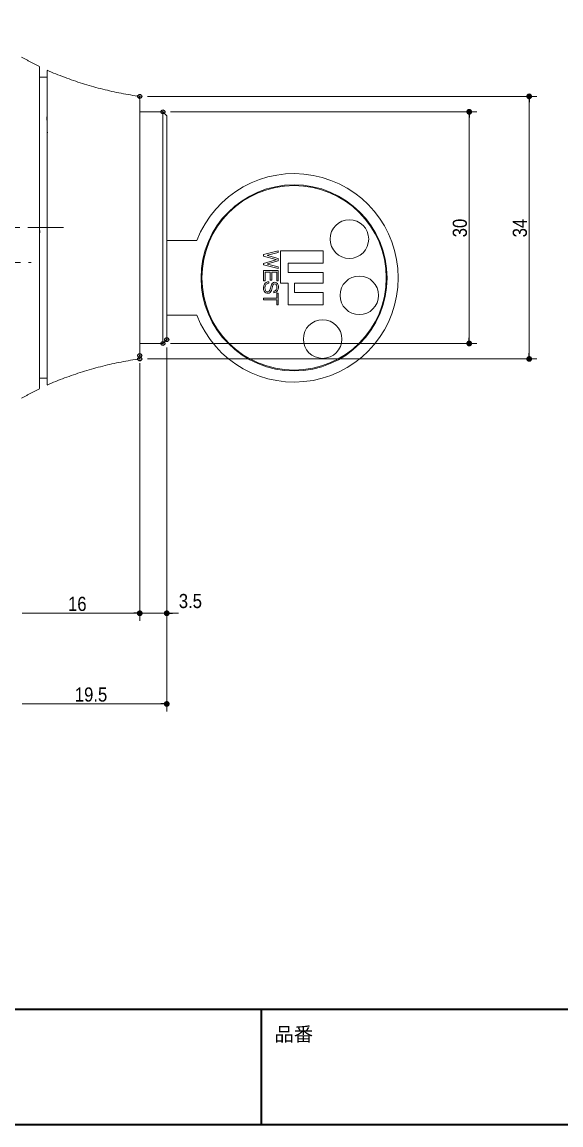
# Model space of a CAD drawing. Units: millimetres on the paper. Extents: x -303 to 303, y -152 to 152.
# Drawn here: x -65.3 to 4.5, y -138.5 to 4.3 of the extents above; entities that cross this region are included whole.
import ezdxf
from ezdxf.enums import TextEntityAlignment as Align

# ---------------------------------------------------------------- set-up
doc = ezdxf.new("R2010")
doc.units = ezdxf.units.MM
doc.header["$PDMODE"] = 32
doc.header["$PDSIZE"] = 0.5
doc.linetypes.add('USER1', pattern=[9.172222, 5.997222, -1.058333, 1.058333, -1.058333])
for name, color, linetype, lineweight in [('0-0_1図面枠', 7, 'Continuous', 20), ('0-1_3一般', 7, 'Continuous', 15), ('0-2_2寸法-1', 7, 'Continuous', 5), ('0-3_0', 7, 'Continuous', 25), ('0-5_2寸法-2', 7, 'Continuous', 5)]:
    doc.layers.add(name, color=color, linetype=linetype, lineweight=lineweight)
doc.layers.add('0-4_Defpoints', color=7, linetype='Continuous')
doc.styles.add('ＭＳ Ｐゴシック', font='')
doc.styles.get('ＭＳ Ｐゴシック').set_extended_font_data('MS PGothic')

# ---------------------------------------------------------------- blocks, each defined once
blk = doc.blocks.new('グループ-2')
at = {"layer": '0-0_1図面枠', "lineweight": 35}
for p, q in [((-200, -123.5), (200, -123.5)), ((55, -123.5), (55, -138.5))]:
    blk.add_line(p, q, dxfattribs=at)
blk.add_lwpolyline([(-200, 138.5), (200, 138.5), (200, -138.5), (-200, -138.5)], close=True, dxfattribs=at)
blk = doc.blocks.new('図面枠')
at = {"layer": '0-0_1図面枠'}
blk.add_blockref('グループ-2', (0, 0), dxfattribs=at)
at = {"layer": '0-0_1図面枠', "style": 'ＭＳ Ｐゴシック'}
blk.add_text('品番', height=1.833, dxfattribs=at).set_placement((56.741, -128.211), align=Align.BOTTOM_LEFT)
blk = doc.blocks.new('_Dot')
at = {"layer": '0-3_0'}
blk.add_line((-0.5, 0), (-1, 0), dxfattribs=at)
for points in [[(0, 0), (-0.5, 0), (-0.496, 0.063)], [(0, 0), (-0.496, -0.063), (-0.5, 0)], [(0, 0), (-0.496, 0.063), (-0.484, 0.124)], [(0, 0), (-0.484, -0.124), (-0.496, -0.063)], [(0, 0), (-0.484, 0.124), (-0.465, 0.184)], [(0, 0), (-0.465, -0.184), (-0.484, -0.124)], [(0, 0), (-0.465, 0.184), (-0.438, 0.241)], [(0, 0), (-0.438, -0.241), (-0.465, -0.184)], [(0, 0), (-0.438, 0.241), (-0.405, 0.294)], [(0, 0), (-0.405, -0.294), (-0.438, -0.241)], [(0, 0), (-0.405, 0.294), (-0.364, 0.342)], [(0, 0), (-0.364, -0.342), (-0.405, -0.294)], [(0, 0), (-0.364, 0.342), (-0.319, 0.385)], [(0, 0), (-0.319, -0.385), (-0.364, -0.342)], [(0, 0), (-0.319, 0.385), (-0.268, 0.422)], [(0, 0), (-0.268, -0.422), (-0.319, -0.385)], [(0, 0), (-0.268, 0.422), (-0.213, 0.452)], [(0, 0), (-0.213, -0.452), (-0.268, -0.422)], [(0, 0), (-0.213, 0.452), (-0.155, 0.476)], [(0, 0), (-0.155, -0.476), (-0.213, -0.452)], [(0, 0), (-0.155, 0.476), (-0.094, 0.491)], [(0, 0), (-0.094, -0.491), (-0.155, -0.476)], [(0, 0), (-0.094, 0.491), (-0.031, 0.499)], [(0, 0), (-0.031, -0.499), (-0.094, -0.491)], [(0, 0), (-0.031, 0.499), (0.031, 0.499)], [(0, 0), (0.031, -0.499), (-0.031, -0.499)], [(0, 0), (0.031, 0.499), (0.094, 0.491)], [(0, 0), (0.094, 0.491), (0.155, 0.476)], [(0, 0), (0.155, 0.476), (0.213, 0.452)], [(0, 0), (0.213, 0.452), (0.268, 0.422)], [(0, 0), (0.268, 0.422), (0.319, 0.385)], [(0, 0), (0.319, 0.385), (0.364, 0.342)], [(0, 0), (0.364, 0.342), (0.405, 0.294)], [(0, 0), (0.405, 0.294), (0.438, 0.241)], [(0, 0), (0.438, 0.241), (0.465, 0.184)], [(0, 0), (0.465, 0.184), (0.484, 0.124)], [(0, 0), (0.484, 0.124), (0.496, 0.063)], [(0, 0), (0.496, 0.063), (0.5, 0)], [(0, 0), (0.094, -0.491), (0.031, -0.499)], [(0, 0), (0.155, -0.476), (0.094, -0.491)], [(0, 0), (0.213, -0.452), (0.155, -0.476)], [(0, 0), (0.268, -0.422), (0.213, -0.452)], [(0, 0), (0.319, -0.385), (0.268, -0.422)], [(0, 0), (0.364, -0.342), (0.319, -0.385)], [(0, 0), (0.405, -0.294), (0.364, -0.342)], [(0, 0), (0.438, -0.241), (0.405, -0.294)], [(0, 0), (0.465, -0.184), (0.438, -0.241)], [(0, 0), (0.484, -0.124), (0.465, -0.184)], [(0, 0), (0.496, -0.063), (0.484, -0.124)], [(0, 0), (0.5, 0), (0.496, -0.063)]]:
    blk.add_solid(points, dxfattribs=at)

msp = doc.modelspace()

# ---------------------------------------------------------------- linework, layer by layer
at = {"layer": '0-0_1図面枠', "color": 5, "lineweight": 15}
for p, q in [((-50.089, -5.301), (-50.089, -5.301)), ((-50.089, -39.301), (-50.089, -39.301))]:
    msp.add_line(p, q, dxfattribs=at)
at = {"layer": '0-1_3一般'}
for p, q in [((-63.089, -1.617), (-63.089, -1.474)), ((-62.089, -2.801), (-63.089, -2.801)), ((-61.808, -2.043), (-62.089, -1.922)), ((-62.089, -2.064), (-62.089, -1.947)), ((-62.138, -8.356), (-62.139, -8.371)), ((-47.089, -7.301), (-50.089, -7.301)), ((-46.589, -7.801), (-47.089, -7.301)), ((-47.089, -37.301), (-47.089, -7.301)), ((-46.589, -7.801), (-46.589, -36.801)), ((-62.077, -9.979), (-61.977, -9.979)), ((-63.089, -22.835), (-63.089, -22.301)), ((-63.064, -22.257), (-63.064, -22.3)), ((-63.064, -22.3), (-63.054, -22.967)), ((-62.089, -22.823), (-62.089, -22.301)), ((-46.589, -23.951), (-42.687, -23.951)), ((-33.525, -25.854), (-32.138, -25.507)), ((-32.138, -25.507), (-32.138, -25.301)), ((-31.838, -25.301), (-31.839, -29.501)), ((-32.447, -26.48), (-34.039, -26.926)), ((-32.139, -26.301), (-33.526, -25.912)), ((-30.839, -28.101), (-30.839, -26.901)), ((-30.839, -26.901), (-26.339, -26.901)), ((-32.139, -27.851), (-34.039, -27.851)), ((-34.039, -27.851), (-34.039, -29.201)), ((-33.839, -29.201), (-33.839, -28.051)), ((-32.989, -28.051), (-32.339, -28.051)), ((-32.989, -29.101), (-32.989, -28.051)), ((-26.339, -28.101), (-30.839, -28.101)), ((-34.039, -29.201), (-33.839, -29.201)), ((-33.364, -29.501), (-33.364, -29.301)), ((-33.029, -29.704), (-33.229, -30.386)), ((-33.037, -30.442), (-32.837, -29.761)), ((-31.839, -29.501), (-30.839, -29.501)), ((-32.714, -30.521), (-32.714, -30.721)), ((-32.339, -30.801), (-32.339, -31.451)), ((-32.139, -30.801), (-32.339, -30.801)), ((-32.139, -32.301), (-32.139, -30.801)), ((-34.039, -31.651), (-32.339, -31.651)), ((-32.339, -31.651), (-32.339, -32.301)), ((-32.339, -32.301), (-32.139, -32.301)), ((-42.687, -33.651), (-46.589, -33.651)), ((-50.089, -37.98), (-50.089, -38.859)), ((-50.697, -39.385), (-50.395, -39.339)), ((-63.089, -41.801), (-62.089, -41.801))]:
    msp.add_line(p, q, dxfattribs=at)
at = {"layer": '0-1_3一般', "linetype": 'USER1', "lineweight": 5}
for p, q in [((-165.475, -22.301), (-59.985, -22.301)), ((-154.089, -26.801), (-64.168, -26.801))]:
    msp.add_line(p, q, dxfattribs=at)
at = {"layer": '0-1_3一般'}
for points in [[(-63.089, -1.446), (-63.175, -1.402), (-63.262, -1.358), (-63.348, -1.313), (-63.435, -1.269), (-63.521, -1.225), (-63.607, -1.18), (-63.694, -1.135), (-63.78, -1.09), (-63.866, -1.045), (-63.952, -1), (-64.038, -0.954), (-64.123, -0.909), (-64.209, -0.863), (-64.295, -0.817), (-64.38, -0.771), (-64.465, -0.725), (-64.551, -0.678), (-64.636, -0.632), (-64.721, -0.585), (-64.806, -0.538), (-64.891, -0.491), (-64.976, -0.444), (-65.061, -0.397), (-65.146, -0.349), (-65.23, -0.302), (-65.315, -0.254), (-65.399, -0.206)], [(-63.089, -22.301), (-63.089, -21.77), (-63.089, -21.239), (-63.089, -20.708), (-63.089, -20.177), (-63.089, -19.645), (-63.089, -19.114), (-63.089, -18.583), (-63.089, -18.052), (-63.089, -17.521), (-63.089, -16.99), (-63.089, -16.458), (-63.089, -15.927), (-63.089, -15.396), (-63.089, -14.865), (-63.089, -14.334), (-63.089, -13.803), (-63.089, -13.271), (-63.089, -12.74), (-63.089, -12.209), (-63.089, -11.678), (-63.089, -11.147), (-63.089, -10.616), (-63.089, -10.085), (-63.089, -9.553), (-63.089, -9.022), (-63.089, -8.491), (-63.089, -7.96), (-63.089, -7.429), (-63.089, -6.898), (-63.089, -6.366), (-63.089, -5.835), (-63.089, -5.304), (-63.089, -4.773), (-63.089, -4.242), (-63.089, -3.711), (-63.089, -3.179), (-63.089, -2.648), (-63.089, -2.117), (-63.089, -1.617)], [(-62.089, -22.301), (-62.089, -21.781), (-62.089, -21.261), (-62.089, -20.741), (-62.089, -20.221), (-62.089, -19.701), (-62.089, -19.181), (-62.089, -18.661), (-62.089, -18.141), (-62.089, -17.621), (-62.089, -17.101), (-62.089, -16.581), (-62.089, -16.061), (-62.089, -15.542), (-62.089, -15.022), (-62.089, -14.502), (-62.089, -13.982), (-62.089, -13.462), (-62.089, -12.942), (-62.089, -12.422), (-62.089, -11.902), (-62.089, -11.382), (-62.089, -10.862), (-62.089, -10.342), (-62.089, -9.822), (-62.089, -9.302), (-62.089, -8.782), (-62.089, -8.262), (-62.089, -7.742), (-62.089, -7.222), (-62.089, -6.702), (-62.089, -6.182), (-62.089, -5.662), (-62.089, -5.142), (-62.089, -4.622), (-62.089, -4.102), (-62.089, -3.582), (-62.089, -3.062), (-62.089, -2.542), (-62.089, -2.064)], [(-50.395, -5.264), (-50.697, -5.218), (-50.999, -5.17), (-51.299, -5.12), (-51.6, -5.068), (-51.9, -5.015), (-52.2, -4.959), (-52.499, -4.902), (-52.798, -4.842), (-53.096, -4.781), (-53.394, -4.717), (-53.692, -4.652), (-53.989, -4.584), (-54.286, -4.515), (-54.582, -4.444), (-54.878, -4.371), (-55.174, -4.296), (-55.469, -4.219), (-55.763, -4.14), (-56.058, -4.059), (-56.351, -3.976), (-56.645, -3.891), (-56.937, -3.804), (-57.229, -3.716), (-57.52, -3.625), (-57.811, -3.533), (-58.101, -3.439), (-58.39, -3.342), (-58.679, -3.244), (-58.967, -3.145), (-59.254, -3.043), (-59.54, -2.939), (-59.826, -2.834), (-60.111, -2.726), (-60.396, -2.617), (-60.68, -2.506), (-60.963, -2.393), (-61.245, -2.278), (-61.527, -2.161), (-61.808, -2.043)], [(-50.089, -5.798), (-50.089, -5.84), (-50.089, -6.092), (-50.089, -6.552), (-50.089, -7.222), (-50.089, -8.075), (-50.089, -8.955), (-50.089, -9.834), (-50.089, -10.714), (-50.089, -11.593), (-50.089, -12.473), (-50.089, -13.352), (-50.089, -14.232), (-50.089, -15.111), (-50.089, -15.991), (-50.089, -16.871), (-50.089, -17.75), (-50.089, -18.63), (-50.089, -19.509), (-50.089, -20.389), (-50.089, -21.268), (-50.089, -22.148), (-50.089, -23.027), (-50.089, -23.907), (-50.089, -24.787), (-50.089, -25.666), (-50.089, -26.546), (-50.089, -27.425), (-50.089, -28.305), (-50.089, -29.184), (-50.089, -30.064), (-50.089, -30.943), (-50.089, -31.823), (-50.089, -32.703), (-50.089, -33.582), (-50.089, -34.462), (-50.089, -35.341), (-50.089, -36.221), (-50.089, -37.1), (-50.089, -37.98)], [(-62.089, -7.861), (-62.09, -7.871), (-62.092, -7.882), (-62.094, -7.892), (-62.096, -7.903), (-62.097, -7.913), (-62.099, -7.924), (-62.101, -7.935), (-62.102, -7.946), (-62.104, -7.957), (-62.105, -7.968), (-62.107, -7.98), (-62.108, -7.991), (-62.11, -8.003), (-62.111, -8.015), (-62.113, -8.027), (-62.114, -8.039), (-62.115, -8.051), (-62.117, -8.064), (-62.118, -8.076), (-62.119, -8.089), (-62.12, -8.101), (-62.122, -8.114), (-62.123, -8.127), (-62.124, -8.141), (-62.125, -8.154), (-62.126, -8.167), (-62.127, -8.181), (-62.128, -8.195), (-62.129, -8.209), (-62.13, -8.223), (-62.131, -8.237), (-62.132, -8.251), (-62.133, -8.266), (-62.134, -8.28), (-62.135, -8.295), (-62.136, -8.31), (-62.136, -8.325), (-62.137, -8.34), (-62.138, -8.356)], [(-63.089, -20.567), (-63.088, -20.61), (-63.087, -20.653), (-63.087, -20.696), (-63.086, -20.739), (-63.086, -20.782), (-63.085, -20.825), (-63.084, -20.868), (-63.084, -20.911), (-63.083, -20.954), (-63.082, -20.997), (-63.082, -21.04), (-63.081, -21.084), (-63.081, -21.127), (-63.08, -21.17), (-63.079, -21.213), (-63.079, -21.257), (-63.078, -21.3), (-63.077, -21.344), (-63.077, -21.387), (-63.076, -21.43), (-63.076, -21.474), (-63.075, -21.517), (-63.074, -21.561), (-63.074, -21.604), (-63.073, -21.648), (-63.072, -21.691), (-63.072, -21.735), (-63.071, -21.778), (-63.071, -21.822), (-63.07, -21.865), (-63.069, -21.909), (-63.069, -21.952), (-63.068, -21.996), (-63.067, -22.039), (-63.067, -22.083), (-63.066, -22.126), (-63.066, -22.17), (-63.065, -22.213), (-63.064, -22.257)], [(-63.089, -43.147), (-63.089, -43.065), (-63.089, -42.593), (-63.089, -42.059), (-63.089, -41.525), (-63.089, -40.991), (-63.089, -40.457), (-63.089, -39.923), (-63.089, -39.389), (-63.089, -38.855), (-63.089, -38.321), (-63.089, -37.787), (-63.089, -37.253), (-63.089, -36.719), (-63.089, -36.185), (-63.089, -35.651), (-63.089, -35.117), (-63.089, -34.583), (-63.089, -34.049), (-63.089, -33.515), (-63.089, -32.981), (-63.089, -32.447), (-63.089, -31.913), (-63.089, -31.379), (-63.089, -30.845), (-63.089, -30.311), (-63.089, -29.777), (-63.089, -29.243), (-63.089, -28.709), (-63.089, -28.175), (-63.089, -27.641), (-63.089, -27.107), (-63.089, -26.573), (-63.089, -26.039), (-63.089, -25.505), (-63.089, -24.971), (-63.089, -24.437), (-63.089, -23.903), (-63.089, -23.369), (-63.089, -22.835)], [(-62.089, -42.664), (-62.089, -42.578), (-62.089, -42.114), (-62.089, -41.593), (-62.089, -41.071), (-62.089, -40.55), (-62.089, -40.028), (-62.089, -39.507), (-62.089, -38.986), (-62.089, -38.464), (-62.089, -37.943), (-62.089, -37.421), (-62.089, -36.9), (-62.089, -36.379), (-62.089, -35.857), (-62.089, -35.336), (-62.089, -34.814), (-62.089, -34.293), (-62.089, -33.772), (-62.089, -33.25), (-62.089, -32.729), (-62.089, -32.208), (-62.089, -31.686), (-62.089, -31.165), (-62.089, -30.643), (-62.089, -30.122), (-62.089, -29.601), (-62.089, -29.079), (-62.089, -28.558), (-62.089, -28.036), (-62.089, -27.515), (-62.089, -26.994), (-62.089, -26.472), (-62.089, -25.951), (-62.089, -25.429), (-62.089, -24.908), (-62.089, -24.387), (-62.089, -23.865), (-62.089, -23.344), (-62.089, -22.823)], [(-32.138, -25.301), (-34.039, -25.776), (-34.039, -25.976), (-32.447, -26.422)], [(-26.339, -26.901), (-26.338, -25.301), (-31.838, -25.301)], [(-34.039, -26.926), (-34.039, -27.126), (-32.139, -27.601), (-32.139, -27.395), (-33.526, -27.048)], [(-33.526, -26.99), (-32.139, -26.601), (-32.139, -26.301)], [(-33.839, -28.051), (-33.189, -28.051), (-33.189, -29.101), (-32.989, -29.101)], [(-32.339, -28.051), (-32.339, -29.201), (-32.139, -29.201), (-32.139, -27.851)], [(-26.339, -32.301), (-26.339, -30.701), (-30.039, -30.701), (-30.039, -29.501), (-26.339, -29.501), (-26.339, -28.101)], [(-30.839, -29.501), (-30.839, -32.301), (-26.339, -32.301)], [(-32.339, -31.451), (-34.039, -31.451), (-34.039, -31.651)], [(-50.089, -37.301), (-47.089, -37.301), (-46.589, -36.801)], [(-62.089, -42.68), (-61.808, -42.56), (-61.527, -42.441), (-61.245, -42.324), (-60.963, -42.209), (-60.68, -42.096), (-60.396, -41.985), (-60.111, -41.876), (-59.826, -41.769), (-59.54, -41.663), (-59.254, -41.559), (-58.967, -41.458), (-58.679, -41.358), (-58.39, -41.26), (-58.101, -41.164), (-57.811, -41.07), (-57.52, -40.977), (-57.229, -40.887), (-56.937, -40.798), (-56.645, -40.711), (-56.351, -40.627), (-56.058, -40.544), (-55.763, -40.463), (-55.469, -40.384), (-55.174, -40.307), (-54.878, -40.232), (-54.582, -40.158), (-54.286, -40.087), (-53.989, -40.018), (-53.692, -39.951), (-53.394, -39.885), (-53.096, -39.822), (-52.798, -39.76), (-52.499, -39.701), (-52.2, -39.643), (-51.9, -39.588), (-51.6, -39.534), (-51.299, -39.482), (-50.999, -39.432), (-50.697, -39.385)], [(-65.399, -44.396), (-65.315, -44.348), (-65.23, -44.3), (-65.146, -44.253), (-65.061, -44.205), (-64.976, -44.158), (-64.891, -44.111), (-64.806, -44.064), (-64.721, -44.017), (-64.636, -43.97), (-64.551, -43.924), (-64.465, -43.878), (-64.38, -43.831), (-64.295, -43.785), (-64.209, -43.739), (-64.123, -43.694), (-64.038, -43.648), (-63.952, -43.603), (-63.866, -43.557), (-63.78, -43.512), (-63.694, -43.467), (-63.607, -43.422), (-63.521, -43.378), (-63.435, -43.333), (-63.348, -43.289), (-63.262, -43.245), (-63.175, -43.201), (-63.089, -43.157)]]:
    msp.add_lwpolyline(points, dxfattribs=at)
for centre, radius in [((-30.089, -28.801), 12.05), ((-30.089, -28.801), 11.95), ((-22.921, -23.782), 2.5), ((-21.637, -31.066), 2.5), ((-26.391, -36.731), 2.5)]:
    msp.add_circle(centre, radius, dxfattribs=at)
for centre, radius, start, end in [((-50.589, -5.743), 0.5, 359.99236, 81.28671), ((-30.089, -28.801), 13.5, 201.05471, 158.94529), ((-33.518, -25.883), 0.03, 104.03282, 254.33441), ((-33.518, -27.019), 0.03, 105.65874, 255.96033), ((-32.456, -26.451), 0.03, 285.65874, 74.33441), ((-33.114, -30.101), 0.95, 149.9804, 206.38438), ((-33.374, -29.951), 0.65, 89.13576, 149.9804), ((-33.114, -30.101), 0.75, 149.9804, 206.38438), ((-33.374, -29.951), 0.45, 88.75313, 149.9804), ((-32.597, -29.831), 0.45, 22.19268, 163.62528), ((-32.597, -29.831), 0.25, 22.19268, 163.62528), ((-33.014, -30.001), 0.7, 330.93132, 22.19268), ((-33.014, -30.001), 0.9, 330.93132, 22.19268), ((-33.517, -30.301), 0.5, 206.38438, 343.62528), ((-33.517, -30.301), 0.3, 206.38438, 343.62528), ((-32.708, -30.171), 0.35, 269.02685, 330.93132), ((-32.708, -30.171), 0.55, 269.37949, 330.93132), ((-50.589, -38.859), 0.5, 277.35197, 0.00328)]:
    msp.add_arc(centre, radius, start, end, dxfattribs=at)
at = {"layer": '0-2_2寸法-1'}
for p, q in [((-49.089, -5.301), (1.371, -5.301)), ((0.371, -6.051), (0.371, -38.551)), ((-46.089, -7.301), (-6.399, -7.301)), ((-7.399, -36.551), (-7.399, -8.051)), ((-46.589, -37.801), (-46.589, -84.979)), ((-46.089, -37.301), (-6.399, -37.301)), ((-50.089, -39.859), (-50.089, -73.239)), ((-49.089, -39.301), (1.371, -39.301)), ((-50.839, -72.239), (-65.338, -72.239)), ((-65.338, -83.979), (-47.339, -83.979))]:
    msp.add_line(p, q, dxfattribs=at)
at = {"layer": '0-4_Defpoints'}
for p in [(-50.089, -5.301), (-47.089, -7.301), (-7.399, -7.301), (-47.089, -37.301), (-46.589, -36.801), (-50.089, -38.859), (-50.089, -39.301), (0.371, -39.301), (-50.089, -72.239), (-46.589, -83.979)]:
    msp.add_point(p, dxfattribs=at)
at = {"layer": '0-5_2寸法-2'}
for p, q in [((-46.589, -37.801), (-46.589, -73.239)), ((-50.089, -39.859), (-50.089, -73.239)), ((-50.839, -72.239), (-51.589, -72.239)), ((-46.589, -72.239), (-50.089, -72.239)), ((-45.838, -72.239), (-45.088, -72.239))]:
    msp.add_line(p, q, dxfattribs=at)

# ---------------------------------------------------------------- block references
at = {"layer": '0-0_1図面枠'}
msp.add_blockref('図面枠', (-89.375, 0), dxfattribs=at)
at = {"layer": '0-2_2寸法-1', "xscale": 0.7503418, "yscale": 0.7503418}
for p, rotation in [((0.371, -5.301), 90), ((-7.399, -7.301), 90), ((-7.399, -37.301), 270), ((0.371, -39.301), 270)]:
    msp.add_blockref('_Dot', p, dxfattribs=dict(at, rotation=rotation))
for p in [(-50.089, -72.239), (-46.589, -83.979)]:
    msp.add_blockref('_Dot', p, dxfattribs=at)
at = {"layer": '0-5_2寸法-2', "xscale": 0.7503418, "yscale": 0.7503418}
msp.add_blockref('_Dot', (-50.089, -72.239), dxfattribs=at)
at = {"layer": '0-5_2寸法-2', "xscale": 0.7503418, "yscale": 0.7503418, "rotation": 180}
msp.add_blockref('_Dot', (-46.589, -72.239), dxfattribs=at)

# ---------------------------------------------------------------- texts
at = {"layer": '0-2_2寸法-1', "style": 'ＭＳ Ｐゴシック', "width": 0.9}
for s, p in [('30', (-7.151, -23.55)), ('34', (0.623, -23.555))]:
    msp.add_text(s, height=1.833, rotation=90, dxfattribs=at).set_placement(p, align=Align.BOTTOM_LEFT)
for s, p in [('16', (-59.38, -72.487)), ('19.5', (-58.499, -84.227))]:
    msp.add_text(s, height=1.833, dxfattribs=at).set_placement(p, align=Align.BOTTOM_LEFT)
at = {"layer": '0-5_2寸法-2', "style": 'ＭＳ Ｐゴシック', "width": 0.9}
msp.add_text('3.5', height=1.833, dxfattribs=at).set_placement((-45.027, -72.115), align=Align.BOTTOM_LEFT)

doc.saveas('drawing.dxf')
